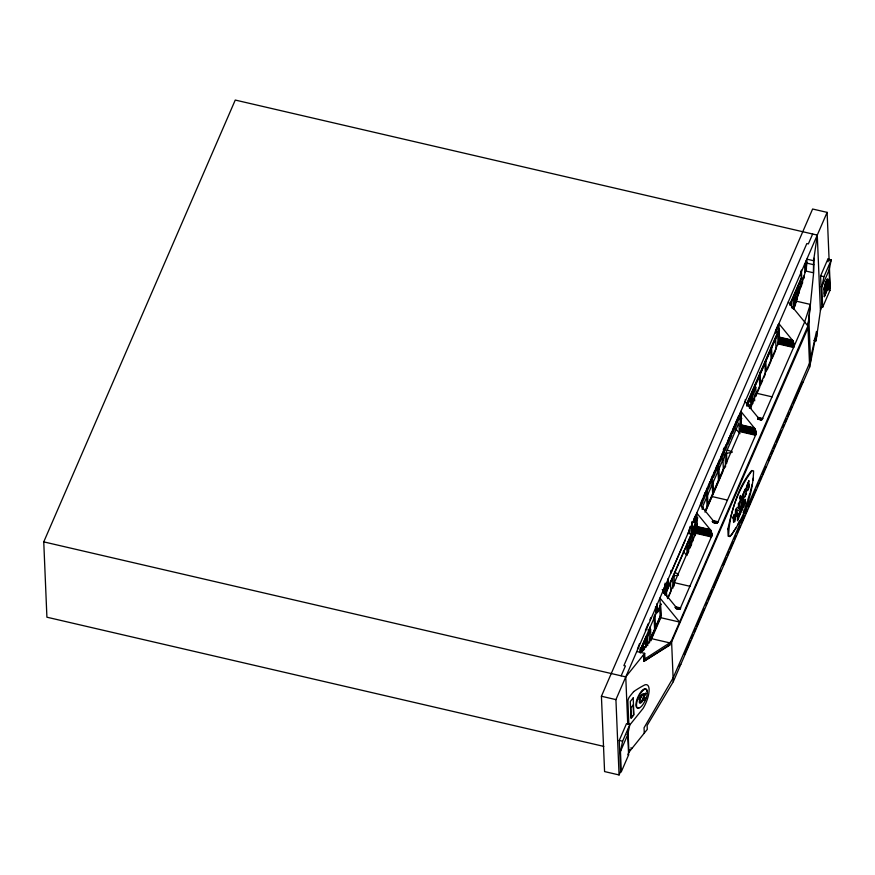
<?xml version="1.0" encoding="UTF-8"?>
<svg xmlns="http://www.w3.org/2000/svg" width="875" height="875" viewBox="0 0 875 875"><rect width="100%" height="100%" fill="white"/><g stroke="black" fill="none" stroke-linecap="round" stroke-linejoin="round"><path stroke-width="1.31" d="M826.908 290.052L827.247 289.144M827.542 288.564L827.597 288.816M824.414 294.022L825.212 292.425A10.205 2.297 -76.9 0 0 826.394 291.014A33.217 7.47 -76.9 0 0 827.816 288.258L827.805 287.853M827.848 287.886L827.706 288.444M825.223 291.309L825.464 290.773M826.809 289.975L827.017 290.183M827.302 288.827L827.192 289.373M827.072 290.03L827.466 288.969M662.955 591.117L677.261 608.584L678.672 609.361L679.995 608.978L711.834 535.828L710.642 530.097L696.773 513.078L697.462 529.484M713.573 522.583L716.734 523.108L718.069 521.773L755.77 434.711L755.913 431.517L754.72 428.4L740.852 411.381L741.541 427.788L704.987 512.127M792.4 340.156L779.461 337.148L777.93 343.853L793.614 347.484L793.942 346.38L792.761 340.648L778.892 323.63L779.581 340.036M603.794 746.397L46.911 617.203L43.75 541.877L235.255 100.056L817.272 235.091L813.608 260.706L813.389 272.77L805.591 270.966L793.8 308.952M643.858 696.194L646.045 692.978L644.405 696.434A4.78 1.728 -65.8 0 1 640.27 703.052A4.78 1.728 -65.8 0 1 641.178 696.434L641.791 694.827L641.823 695.516A4.78 1.728 -65.8 0 1 644.339 694.816L643.781 694.575A4.78 1.728 -65.8 0 0 641.922 694.564M711.495 536.933L695.811 533.302L697.342 526.597L710.281 529.605M755.584 435.236L739.889 431.605L741.42 424.911L754.359 427.908M828.111 282.439L826.252 291.495A9.516 2.144 -76.9 0 1 825.311 294.011L824.261 296.45M627.966 729.367L628.917 752.227L647.281 729.378L647.117 725.452L673.28 681.712L809.648 367.095L807.92 325.992L810.316 304.412L796.228 301.142L793.122 308.525M825.038 292.567L824.95 290.938L824.491 292.042M824.469 290.161L824.447 290.139A2.581 0.58 -76.9 0 1 824.327 288.772A3.423 0.766 -76.9 0 1 824.611 287.109L824.622 287.284A2.669 0.602 -76.9 0 0 824.513 287.973L824.534 289.548M670.283 644.853L643.803 661.402L644.919 658.875L669.725 642.873L671.552 640.598L807.92 325.992L808.861 319.419L810.611 361.222M809.648 367.095L815.883 336.055L816.08 340.823L813.794 340.288M816.08 340.823L820.422 310.417L817.272 235.091M824.392 294.011L824.48 292.042M640.948 650.956L641.233 649.709M693.427 528.423L693.634 527.406M805.591 270.966L807.013 263.167L806.837 259.142L813.608 260.706M752.959 480.397L753.419 477.881M629.902 724.413L622.617 741.223L620.462 751.428L621.316 771.739L620.539 771.553L619.237 740.436L626.522 723.625L629.902 724.413L627.747 734.617L620.462 751.428L619.697 751.242M831.25 259.886L823.966 276.697L821.811 286.902L822.664 307.212L821.888 307.027L820.586 275.909L827.87 259.098L831.25 259.886L829.095 270.091L821.811 286.902L821.034 286.716M688.68 531.748L688.231 533.236M751.198 407.542L750.991 408.209M750.291 491.816L752.248 484.192M693.7 527.166L693.766 534.188M747.677 500.238L749.919 493.019M641.298 649.469L641.069 651.405M693.788 527.352L693.941 526.509M810.316 304.412L804.661 322L762.114 419.53L760.791 419.913L759.38 419.136L745.062 401.658M745.019 507.653L747.228 501.473M641.364 649.72L645.75 639.603L646.209 645.542M693.842 527.177L697.211 519.356M826.602 284.189L826.252 284.922M736.498 516.086C737.428 511.536 735.175 509.841 737.308 507.248L738.741 508.244C737.023 493.762 742.492 515.43 736.706 509.611L737.198 514.467M641.419 649.567L645.63 640.161L646.089 647.303M691.688 533.017L691.764 521.839M743.138 512.433L744.581 508.889M824.742 289.538L824.819 289.461A5.141 1.159 -76.9 0 0 825.355 288.564A10.008 2.253 -76.9 0 0 825.727 287.744L825.738 287.722A10.752 2.417 -76.9 0 0 827.214 283.423L827.061 281.17L827.236 283.981A10.019 2.253 -76.9 0 1 825.967 287.656L825.956 287.744A10.741 2.417 -76.9 0 1 825.825 288.039L825.606 288.564A4.014 0.908 -76.9 0 1 825.464 288.87M826.591 287.58C826.941 287.908 826.678 289.723 825.967 287.7M793.352 308.066L796.228 301.142M620.539 771.553L619.073 774.944L604.581 771.575L601.42 696.248L812.613 209.016L827.116 212.373L829.139 260.805M621.152 675.828L625.439 665.941L623.897 665.58L806.827 243.556L808.358 243.906L812.645 234.019M723.253 450.002L724.336 447.508M645.389 630.306L648.397 623.372M649.895 619.905L650.902 617.597M713.825 472.773L714.908 470.269L715.05 473.659L713.42 477.422L713.278 474.02M716.647 466.167L715.564 468.672L715.706 472.062L717.336 468.311L717.194 464.909M726.195 444.434L725.102 446.939L725.244 450.33L726.873 446.578L726.731 443.177M663.578 589.116L665.973 583.592M694.914 516.731L693.831 519.236L693.973 522.627L695.592 518.875L695.45 515.473M619.073 774.944L615.923 699.617L827.116 212.373M685.398 539.875L670.994 573.081L670.884 570.434M741.486 413.011L739.856 416.763L739.714 413.372M663.863 592.933L665.383 589.411L665.186 584.566M694.936 522.517L696.511 518.875M741.65 414.947L740.02 418.698L740.163 422.1L741.792 418.338M664.978 584.402L665.164 588.941L666.389 589.225L668.314 584.806L668.073 579.13M746.637 403.867L779.067 329.055M789.873 304.117L801.227 277.922L800.942 271.184M639.745 651.186L656.447 612.675M664.781 593.141L668.413 584.784L668.161 578.736M640.566 652.553L641.583 650.202L640.358 649.917L646.144 636.552L647.369 636.847L647.741 645.641M697.791 517.803L692.377 530.294L692.836 541.056M702.122 507.817L738.927 422.909L739.32 432.337M746.747 404.698L779.1 330.072M789.873 305.189L801.741 277.823L801.413 270.123M746.583 405.453L751.319 394.516L752.544 394.8L752.916 403.605M746.627 405.792L779.527 329.875M790.311 304.992L791.394 302.498L791.623 307.858M661.019 603.75L657.464 611.669L656.972 603.553M664.792 595.066L694.061 527.658L692.825 527.373M702.067 509.184L703.062 506.898L703.161 509.403M726.666 463.455L726.633 452.517M806.509 268.603L804.88 272.355L804.737 268.964L806.367 265.212L806.466 267.477M661.052 604.494L657.825 611.942A2.581 0.58 -76.9 0 1 656.95 612.128L655.714 611.833L655.495 606.67M665.361 594.573L691.709 533.761A2.723 0.613 -76.9 0 0 692.497 529.998L692.169 522.298M747.195 406.131L750.925 397.567L751.494 406.208M649.819 627.102L650.584 629.431L647.369 636.847L645.564 636.519M674.188 585.998L674.155 575.05M754.994 385.066L755.759 387.395L752.544 394.8L750.739 394.483M779.209 340.189L779.33 333.014M741.409 421.148L740.327 423.653L740.469 427.044L741.552 424.55M797.716 295.892L799.345 292.141M741.442 426.541L740.359 429.045L740.447 431.309M705.436 510.311L723.363 468.956L724.817 467.523M667.505 598.609L697.047 530.436M750.258 407.673L779.166 340.988M694.859 535.62L697.791 528.839M650.519 638.816L661.052 614.173L660.734 606.386M667.866 598.478L670.884 591.489L670.458 581.109M706.048 510.453L722.881 471.614M650.387 639.297L660.1 616.897M690.473 546.973L691.556 544.469L691.414 541.078L689.784 544.83L689.927 548.231M756.514 394.559L759.762 387.056L759.281 375.375M761.173 383.819L762.738 380.198M763.777 377.792L765.352 374.172L764.859 362.491M767.211 369.873L771.148 360.795L770.656 349.114M772.538 357.602L775.556 350.623M688.844 550.911L687.761 553.416L687.619 550.014L689.248 546.263L689.336 548.527M650.858 639.253L661.172 615.453M640.259 652.958L651.678 638.684L660.778 617.695L659.958 598.03L679.591 622.059L660.778 617.695M826.394 284.32L826.656 282.844L825.934 285.95M827.706 288.378L828.308 287.109M630.011 749.722L627.834 754.753L628.6 754.928L621.316 771.739M820.422 310.417L821.888 307.027M822.664 307.212L829.948 290.402L829.172 290.216L830.266 287.7L829.369 266.186M684.458 654.478L690.364 640.85M691.436 638.378L693.055 634.659M694.127 632.177L695.734 628.469M696.806 625.986L704.331 608.639M705.939 604.92L707.011 602.448M708.083 599.966L709.702 596.258M710.773 593.775L712.381 590.056M713.453 587.584L716.68 580.147M717.216 578.911L720.945 570.314M723.089 565.359L726.327 557.889M727.409 555.406L729.028 551.666M730.1 549.183L733.337 541.712M734.42 539.23L736.039 535.489M737.111 533.006L740.348 525.536M741.431 523.053L744.669 515.583M745.741 513.1L747.359 509.359M748.442 506.877L755.989 489.453M757.072 486.97L758.691 483.23M759.762 480.747L761.381 477.006M762.355 474.764L765.778 466.878M768.458 460.698L770.066 456.991M771.127 454.519L772.734 450.811M773.806 448.339L775.414 444.631M776.486 442.159L781.309 431.036M782.917 427.328L783.989 424.867M785.061 422.395L786.669 418.688M787.741 416.216L789.348 412.508M790.409 410.036L792.017 406.328M793.089 403.856L797.913 392.733M798.427 391.552L801.511 384.442M750.455 398.606L750.892 398.147L751.264 405.267M737.811 524.508L739.506 520.833M826.645 283.445L826.383 284.069M637.427 649.261L639.57 643.541M735.875 528.052L731.795 534.494L729.597 536.462M825.377 290.38L825.344 291.594M825.978 285.917L826.208 284.725M643.847 694.925L644.952 693.459M627.736 723.986L625.767 676.9L644.689 653.352L636.77 651.514M802.025 383.261L803.239 381.861M679.055 666.334L680.805 664.344M752.139 470.619C738.358 488.972 729.083 513.319 728.612 536.288M827.422 279.716L827.433 279.705A4.047 0.908 -76.9 0 0 826.864 280.481A8.772 1.969 -76.9 0 0 826.164 282.056A9.308 2.1 -76.9 0 0 824.972 285.698L824.983 285.83A10.172 2.286 -76.9 0 1 826.7 281.094A3.708 0.831 -76.9 0 1 827.323 280.186M824.611 290.161L824.709 290.084A5.261 1.181 -76.9 0 0 825.366 289.078M726.239 453.403L732.08 452.331M673.772 575.947L678.431 575.083M824.994 287.886L825.727 287.744M826.941 287.525L828.056 286.497L827.783 279.989A2.844 0.645 -76.9 0 0 826.984 280.142A11.266 2.537 -76.9 0 0 825.431 283.927A7.197 1.619 -76.9 0 0 824.425 287.766M807.013 263.167L813.783 264.742M820.586 275.909L823.966 276.697M779.461 337.564L792.761 340.648M779.45 337.794L792.914 340.922M779.428 338.023L793.078 341.195M779.406 338.286L793.231 341.491M779.373 338.548L793.373 341.786M779.341 338.822L793.494 342.103M779.297 339.106L793.614 342.42M779.188 339.697L793.8 343.088M779.056 340.309L793.942 343.755M778.98 340.616L793.986 344.094M778.903 340.933L794.03 344.444M778.739 341.556L794.062 345.111M778.553 342.169L794.03 345.756M778.345 342.759L793.942 346.38M778.138 343.328L793.811 346.959M756.514 393.236L772.209 396.878M757.597 417.32L762.825 418.534M758.702 418.009L762.617 418.928M758.483 418.348L762.387 419.256M758.231 418.622L762.114 419.53M757.969 418.841L761.808 419.727M757.684 418.983L761.491 419.858M757.783 419.202L761.152 419.923M741.42 425.316L754.72 428.4M741.409 425.545L754.884 428.673M741.398 425.786L755.048 428.947M741.366 426.037L755.191 429.242M741.344 426.3L755.333 429.548M741.3 426.573L755.453 429.866M741.256 426.858L755.573 430.183M741.158 427.448L755.77 430.839M741.027 428.061L755.913 431.517M740.95 428.367L755.945 431.856M740.873 428.684L755.989 432.195M740.698 429.308L756.022 432.863M740.512 429.92L755.989 433.519M740.316 430.511L755.913 434.131M740.108 431.08L755.77 434.711M711.769 496.486L727.453 500.117M712.841 520.559L718.069 521.773M712.644 520.953L717.872 522.167M712.425 521.292L717.631 522.495M712.195 521.566L717.358 522.769M713.213 522.08L717.062 522.977M712.939 522.222L716.734 523.108M713.037 522.452L716.395 523.163M697.342 527.012L710.642 530.097M697.331 527.242L710.806 530.37M697.32 527.472L710.97 530.644M697.288 527.734L711.112 530.939M697.266 527.997L711.255 531.245M697.222 528.27L711.375 531.552M697.178 528.555L711.495 531.869M697.08 529.145L711.692 532.536M696.948 529.758L711.823 533.214M696.872 530.064L711.867 533.553M696.795 530.381L711.911 533.892M691.261 529.714L692.497 529.998M696.62 531.005L711.944 534.559M696.434 531.617L711.911 535.205M696.237 532.208L711.834 535.828M696.03 532.777L711.692 536.408M690.484 533.477L691.709 533.761M674.406 582.684L690.091 586.327M664.923 583.264L666.159 583.548L666.389 589.225M666.312 589.619L665.077 589.334L664.88 584.5M662.2 589.564L663.425 589.848L663.567 593.25M675.478 606.769L680.706 607.983M675.281 607.163L680.509 608.377M675.062 607.502L680.269 608.705M676.112 608.07L679.995 608.978M675.85 608.289L679.7 609.175M676.834 608.727L679.372 609.306M676.211 608.781L679.033 609.372M651.678 638.684L669.725 642.873M43.75 541.877L625.767 676.9M601.42 696.248L615.923 699.617M626.981 734.442L627.747 734.617L628.6 754.928M619.237 740.436L622.617 741.223M630.766 747.972L632.1 748.278M716.045 523.152L714.295 522.025L700.317 504.908M727.245 450.111L732.047 451.708M674.778 572.655L678.377 573.858M645.575 693.481L646.122 693.733M643.88 695.734L644.427 695.975M641.266 695.264L641.823 695.516M640.948 695.723L641.495 695.975M777.252 332.358L778.947 333.911M735.798 428.816L739.966 433.705M683.32 551.359L686.656 555.264M827.608 279.705L827.717 280A2.516 0.569 -76.9 0 1 827.269 282.942M788.288 301.952L807.92 325.992M640.544 648.102L641.583 650.202M827.509 280.306L827.28 282.953M753.583 388.423L754.698 400.881M648.069 629.256L649.097 632.866L649.523 642.917M646.767 691.042L646.483 689.828A10.38 3.752 -65.8 0 0 637.623 697.681A10.38 3.752 -65.8 0 0 639.209 707.503M640.139 648.003L640.358 649.917M829.095 270.091L829.948 290.402M827.87 259.098L827.991 261.8M829.062 287.514L829.172 290.216M824.939 286.738C824.895 291.342 824.906 284.747 824.753 286.945M813.969 258.223L813.608 273L808.008 328.027L671.617 641.955L668.62 645.4L643.803 661.402L643.53 654.795M816.692 336.569L816.473 331.439L809.484 363.3L673.116 677.906L644.055 727.77L644.273 733.119M806.192 260.477L806.334 263.867L804.716 267.619L804.573 264.228M804.169 278.184L804.07 275.92L802.441 279.683L802.583 283.073M797.081 299.841L796.994 297.577L795.364 301.328L795.506 304.719M794.872 306.13L794.73 302.739L793.1 306.491L793.198 308.755M777.755 335.573L778.138 344.695M775.578 337.772L776.059 349.453M771.488 345.789L772.034 358.761M765.745 360.456L766.172 370.847M760.102 372.039L760.648 385.022M755.759 387.395L756.131 396.189M751.319 394.516L751.756 405.081M745.281 399.613L745.391 402.314M746.495 493.38L744.712 497.153M745.992 494.2L746.812 485.308L745.784 491.148L744.942 489.989C746.408 486.281 742.908 494.058 744.034 492.067L745.095 493.303L745.205 496.005M737.406 514.358L736.367 516.381M725.058 455.066L725.55 466.802M722.925 458.566L723.417 470.356M718.834 466.583L719.327 478.264M717.959 468.617L718.452 480.298M713.092 481.261L713.53 491.641M712.217 483.295L712.644 493.675M707.459 492.833L707.952 504.514M706.573 494.867L707.066 506.548M696.369 514.402L696.467 516.666M694.061 527.658L694.433 536.452M693.416 530.6L693.591 534.603M686.656 544.447L687.105 555.155M672.58 577.609L673.017 588.044M671.552 640.598L673.28 681.712M666.422 590.417L666.695 596.903M665.536 592.452L665.645 595.044M659.739 605.828L660.177 616.219M656.677 605.664L656.95 612.128M654.927 614.075L655.473 627.058M654.052 616.109L654.587 629.092M650.584 629.431L651.055 640.741M646.144 636.552L646.527 645.794M644.689 653.352L644.919 658.875M656.381 612.084A2.581 0.58 -76.9 0 1 655.714 611.833M690.091 526.411A3.248 0.733 -76.9 0 1 689.948 527.231M689.752 528.052A3.248 0.733 -76.9 0 1 688.986 530.042M642.513 651.306A3.894 0.875 -76.9 0 1 643.902 647.15A3.894 0.875 -76.9 0 1 644.788 648.036M642.852 650.694A2.92 0.656 -76.9 0 1 644.427 648.014M644.459 648.998A2.92 0.656 -76.9 0 1 644.394 649.677M748.442 406.416A3.894 0.875 -76.9 0 1 749.722 404.786A3.894 0.875 -76.9 0 1 749.777 407.761M748.65 406.602A2.92 0.656 -76.9 0 1 749.547 405.825A2.92 0.656 -76.9 0 1 749.438 408.363M645.652 697.856A10.38 3.752 -65.8 0 1 644.623 700.35M643.639 697.255A4.78 1.728 -65.8 0 1 639.297 702.658M639.166 699.53A4.78 1.728 -65.8 0 1 639.538 698.392M640.03 697.244A4.78 1.728 -65.8 0 1 640.62 696.183M639.373 700.208A3.938 1.422 -65.8 0 1 641.288 695.822A3.938 1.422 -65.8 0 1 643.366 695.242M643.234 697.452A3.938 1.422 -65.8 0 1 642.042 700.219M640.97 701.542A3.938 1.422 -65.8 0 1 639.439 701.542M741.519 510.289L740.48 513.373L741.223 508.528L741.519 510.289M740.206 513.286C736.673 523.086 741.956 510.333 738.872 514.653C742.284 505.531 737.067 517.366 740.206 513.286M825.858 289.756L826.044 289.209L825.858 289.756M688.756 533.258C689.948 536.9 690.747 524.453 688.756 533.258M741.672 508.331C742.35 515.681 743.794 498.903 741.672 508.331M742.984 505.312C743.662 512.663 745.095 495.939 742.984 505.312M744.297 502.305C744.975 509.655 746.397 492.898 744.297 502.305M735.766 516.25L733.633 522.462L733.13 517.234C731.434 520.723 735.634 511.044 733.917 515.419C735.47 537.425 735.514 492.516 735.766 516.25M739.528 498.105C740.239 502.294 741.541 490.394 739.528 498.105M743.378 498.914L742.623 502.042L741.694 502.403C741.355 506.844 744.691 498.148 743.455 496.431C741.125 501.047 741.902 494.725 743.444 495.097L743.323 493.391L741.759 497.525A3.084 0.7 -76.9 0 0 741.552 499.122L741.825 500.412L743.378 498.914M748.945 486.062L748.191 489.191L747.261 489.552C746.922 493.992 750.269 485.297 749.022 483.591C746.692 488.195 747.48 481.873 749.011 482.245L748.891 480.539L747.327 484.673A3.084 0.7 -76.9 0 0 747.13 486.27L747.392 487.561L748.945 486.062M825.606 291.167C824.622 293.978 825.311 288.63 825.606 291.167M741.913 507.697C742.131 513.275 743.072 502.994 741.913 507.697M743.214 504.678C743.422 510.245 744.417 500.019 743.214 504.678M744.527 501.659C744.734 507.248 745.719 496.956 744.527 501.659M825.716 289.964L825.705 290.106A3.073 0.689 -76.9 0 0 825.727 290.522L826.23 289.341A3.073 0.689 -76.9 0 0 826.219 288.925L825.716 289.964M727.858 529.091L728.153 536.178L730.056 536.572C743.838 518.219 753.123 493.872 753.583 470.903L751.68 470.509C738.128 486.806 732.441 508.703 727.858 529.091M828.33 287.481L824.337 296.833L823.977 289.855A7.306 1.641 -76.9 0 1 826.033 281.695L826.645 280.262A3.762 0.842 -76.9 0 1 827.991 279.387L828.33 287.481M667.647 583.034L666.969 586.338L666.859 583.712L667.647 583.034M740.797 498.848L739.32 502.502L739.725 502.13L739.605 509.294L741.409 505.116L740.797 498.848M705.119 492.669L703.489 496.42L703.631 499.822L705.261 496.059L705.119 492.669M702.789 498.466L701.159 502.228L701.302 505.619L702.931 501.867L702.789 498.466M707.481 487.539L705.852 491.291L705.994 494.692L707.623 490.93L707.481 487.539M709.92 481.808L708.291 485.559L708.433 488.961L710.062 485.198L709.92 481.808M712.436 475.956L710.806 479.708L710.948 483.098L712.578 479.347L712.436 475.956M719.655 459.495L718.025 463.247L718.167 466.637L719.797 462.886L719.655 459.495M729.214 437.544L727.584 441.295L727.727 444.686L729.356 440.934L729.214 437.544M722.192 453.862L720.562 457.625L720.705 461.016L722.334 457.264L722.192 453.862M724.391 448.93L722.761 452.692L722.903 456.083L724.533 452.331L724.391 448.93M731.587 432.163L729.958 435.925L730.1 439.316L731.73 435.564L731.587 432.163M734.147 426.256L732.517 430.019L732.659 433.409L734.289 429.658L734.147 426.256M736.52 420.842L734.891 424.594L735.033 427.984L736.663 424.233L736.52 420.842M738.741 415.658L737.111 419.409L737.253 422.811L738.883 419.048L738.741 415.658M778.039 325.041L775.491 330.903L775.589 333.025L778.127 327.163L778.039 325.041M794.719 297.369L793.089 301.12L793.231 304.522L794.861 300.77L794.719 297.369M796.972 292.206L795.342 295.958L795.484 299.359L797.114 295.597L796.972 292.206M799.323 286.77L797.694 290.522L797.836 293.923L799.466 290.161L799.323 286.77M689.216 540.87L687.586 544.622L687.728 548.023L689.358 544.261L689.216 540.87M691.119 536.725L689.5 540.488L689.642 543.878L691.261 540.127L691.119 536.725M801.686 281.389L800.056 285.141L800.198 288.542L801.828 284.78L801.686 281.389M825.497 285.458L825.169 287.842L825.519 285.403M738.555 514.325L737.33 517.147L737.483 520.712L738.719 517.847L737.691 519.739L738.555 514.325M633.631 691.622L629.748 696.456A3.719 1.345 -65.8 0 0 627.9 701.312L628.83 723.581A3.762 1.356 -65.8 0 0 630.919 723.581L643.114 708.4A17.544 6.333 -65.8 0 0 649.075 691.359A17.544 6.333 -65.8 0 0 644.864 684.862A210.35 75.95 -65.8 0 0 633.631 691.622M633.194 697.9L630.295 701.509L631.006 718.375L633.894 714.777L633.194 697.9M633.161 705.064L630.864 707.919L631.269 717.686L633.566 714.82L633.161 705.064M647.369 691.48L647.03 690.08A10.38 3.752 -65.8 0 0 638.006 698.348A10.38 3.752 -65.8 0 0 640.205 707.459A10.38 3.752 -65.8 0 0 647.369 691.48M696.325 530.108A3.894 0.875 -76.9 0 0 696.916 524.223A3.894 0.875 -76.9 0 0 694.859 529.703A3.894 0.875 -76.9 0 0 696.325 530.108M696.117 529.922A2.92 0.656 -76.9 0 0 696.784 525.23A2.92 0.656 -76.9 0 0 695.198 528.883A2.92 0.656 -76.9 0 0 696.117 529.922M642.064 701.214A3.938 1.422 -65.8 0 0 643.683 695.133A3.938 1.422 -65.8 0 0 640.106 699.584A3.938 1.422 -65.8 0 0 642.064 701.214"/></g></svg>
